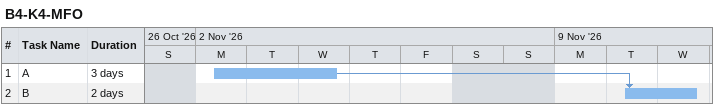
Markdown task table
B4-K4-MFO

| ID | Task | Duration | Start | Finish | Predecessors |
|---|---|---|---|---|---|
| 1 | A | 3d | 2026-11-02 | 2026-11-04 |  |
| 2 | B | 2d | 2026-11-10 | 2026-11-11 | 1 |
